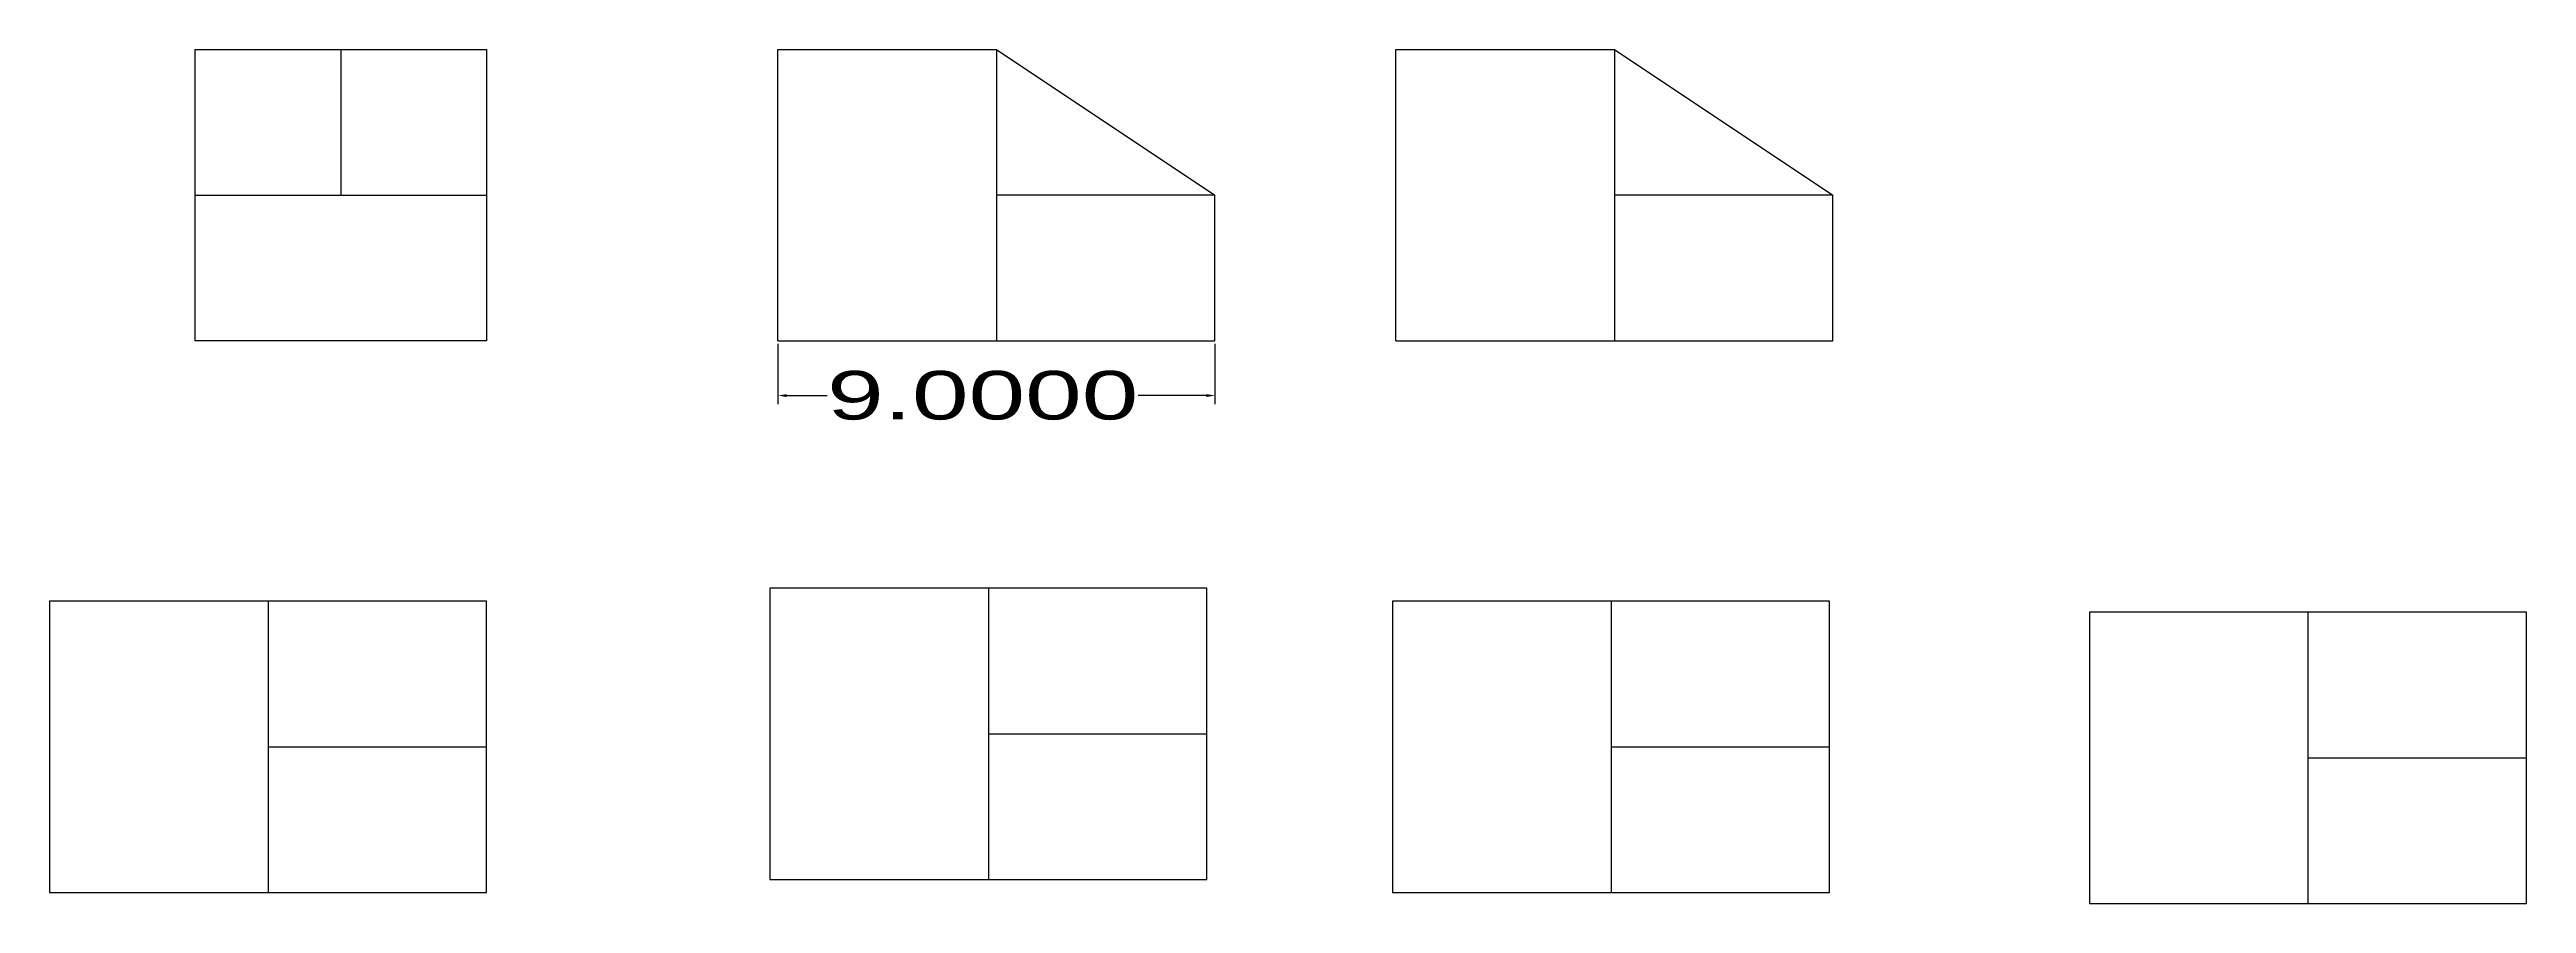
# Model space of a CAD drawing. Header units: inches. Extents: x 0 to 51, y -0.2 to 17.4.
import ezdxf

# ---------------------------------------------------------------- set-up
doc = ezdxf.new("R2010")
doc.units = ezdxf.units.IN
doc.header["$MEASUREMENT"] = 0
doc.styles.get("Standard").update_dxf_attribs({"font": 'arial.ttf', "width": 1.5, "height": 1})
doc.dimstyles.get("Standard").update_dxf_attribs({"dimtxt": 0.18, "dimasz": 0.18, "dimexe": 0.18, "dimexo": 0.0625, "dimgap": 0.09, "dimtad": 0, "dimtih": 1, "dimtoh": 1, "dimdec": 4, "dimzin": 0, "dimdsep": 46, "dimtxsty": 'Standard', "dimcen": 0.09, "dimadec": 0, "dimazin": 0, "dimtfac": 1, "dimtdec": 4, "dimtofl": 0, "dimtmove": 0, "dimatfit": 3, "dimfxl": 1, "dimtolj": 1, "dimtzin": 0, "dimarcsym": 0})

# ---------------------------------------------------------------- blocks, each defined once
blk = doc.blocks.new('*D3')
at = {"color": 0, "lineweight": -2, "transparency": 16777216}
for p, q in [((15, 11.301), (15, 10.056)), ((24, 11.301), (24, 10.056)), ((15.18, 10.236), (16.016, 10.236)), ((23.82, 10.236), (22.418, 10.236))]:
    blk.add_line(p, q, dxfattribs=at)
at = {"color": 0, "transparency": 16777216}
for points in [[(15.18, 10.266), (15.18, 10.206), (15, 10.236)], [(23.82, 10.266), (23.82, 10.206), (24, 10.236)]]:
    blk.add_solid(points, dxfattribs=at)
at = {"layer": 'Defpoints', "color": 0, "transparency": 16777216}
for p in [(15, 11.364), (24, 11.364), (24, 10.236)]:
    blk.add_point(p, dxfattribs=at)
at = {"color": 0, "transparency": 16777216, "insert": (19.217, 10.236), "char_height": 1, "attachment_point": 5}
blk.add_mtext('\\A1;9.0000', dxfattribs=at)

msp = doc.modelspace()

# ---------------------------------------------------------------- linework, layer by layer
for p, q in [((3, 14.36393), (3, 17.36393)), ((3, 17.36393), (9, 17.36393)), ((6, 17.36393), (6, 14.36393)), ((9, 17.36393), (9, 14.36393)), ((15, 11.36393), (15, 17.36393)), ((15, 17.36393), (19.5, 17.36393)), ((19.5, 17.36393), (24, 14.36393)), ((19.5, 17.36393), (19.5, 11.36393)), ((27.72474, 11.36393), (27.72474, 17.36393)), ((27.72474, 17.36393), (32.22474, 17.36393)), ((32.22474, 17.36393), (32.22474, 11.36393)), ((32.22474, 17.36393), (36.72474, 14.36393)), ((3, 11.36393), (3, 14.36393)), ((3, 14.36393), (9, 14.36393)), ((9, 14.36393), (9, 11.36393)), ((24, 14.36393), (19.5, 14.36393)), ((24, 11.36393), (24, 14.36393)), ((36.72474, 14.36393), (32.22474, 14.36393)), ((36.72474, 11.36393), (36.72474, 14.36393)), ((36.72474, 14.36393), (36.72474, 14.36393)), ((9, 11.36393), (3, 11.36393)), ((15, 11.36393), (24, 11.36393)), ((27.72474, 11.36393), (36.72474, 11.36393)), ((19.33245, 6.2707), (19.33245, 0.2707)), ((4.5, 6), (4.5, 0)), ((32.15539, 6), (32.15539, 0)), ((46.50663, 5.77368), (46.50663, -0.22632)), ((19.33245, 3.2707), (23.83245, 3.2707)), ((4.5, 3), (9, 3)), ((32.15539, 3), (36.65539, 3)), ((46.50663, 2.77368), (51.00663, 2.77368))]:
    msp.add_line(p, q)
for points in [[(14.83245, 0.2707), (23.83245, 0.2707), (23.83245, 6.2707), (14.83245, 6.2707)], [(0, 0), (9, 0), (9, 6), (0, 6)], [(27.65539, 0), (36.65539, 0), (36.65539, 6), (27.65539, 6)], [(42.00663, -0.22632), (51.00663, -0.22632), (51.00663, 5.77368), (42.00663, 5.77368)]]:
    msp.add_lwpolyline(points, close=True)

# ---------------------------------------------------------------- dimensions: what is measured, and where the dimension line sits
dim = msp.add_linear_dim(base=(24, 10.2359), p1=(15, 11.36393), p2=(24, 11.36393), dimstyle='Standard')
dim.commit()
dim.dimension.update_dxf_attribs({"geometry": '*D3', "text_midpoint": (19.21691, 10.2359), "dimtype": 160})

doc.saveas('drawing.dxf')
